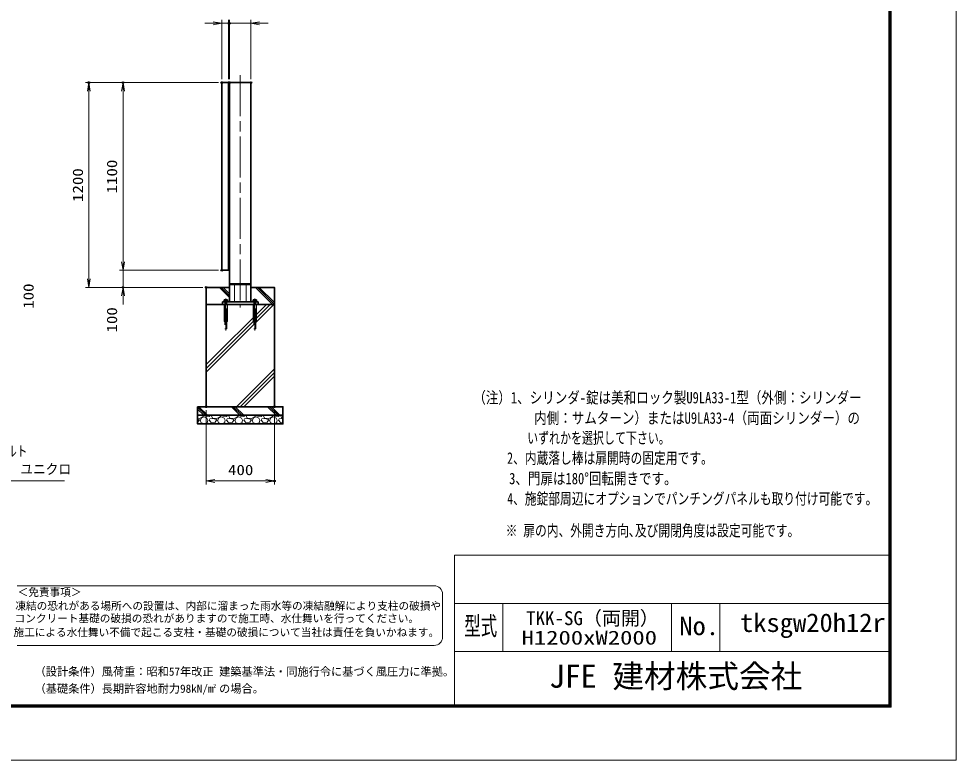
# Model space of a CAD drawing. Units: millimetres at full size. Extents: x -5940 to 5940, y -4200 to 4200.
# Drawn here: x 443 to 5940, y -4200 to 146 of the extents above; entities that cross this region are included whole.
import ezdxf
from ezdxf.enums import TextEntityAlignment as Align

# ---------------------------------------------------------------- set-up
doc = ezdxf.new("R2010")
doc.units = ezdxf.units.MM
doc.header["$LTSCALE"] = 20
doc.header["$PDMODE"] = 32
doc.header["$PDSIZE"] = 10
doc.linetypes.add('DASHED', pattern=[7.5, 6, -1.5])
doc.linetypes.add('USER1', pattern=[18, 12, -1.5, 3, -1.5])
for name, color, linetype, lineweight in [('0-0_D-TTL', 7, 'Continuous', 18), ('0-1_外形線', 7, 'Continuous', 35), ('0-2_隠れ線', 140, 'DASHED', 18), ('0-3_軸線', 200, 'USER1', 15), ('0-5_細線', 2, 'Continuous', 35), ('0-6_寸法線', 4, 'Continuous', 18), ('0-7_0', 7, 'Continuous', 18), ('0-E_ハッチング', 253, 'Continuous', 13), ('1-0_D-TTL-TXT', 7, 'Continuous', 18)]:
    doc.layers.add(name, color=color, linetype=linetype, lineweight=lineweight)
for name, color, linetype in [('0-8_Defpoints', 7, 'Continuous'), ('0-F_文字', 254, 'Continuous'), ('1-1_WAKU', 7, 'Continuous')]:
    doc.layers.add(name, color=color, linetype=linetype)
doc.styles.add('ＭＳ ゴシック', font='')
doc.styles.get('ＭＳ ゴシック').set_extended_font_data('MS Gothic')

# ---------------------------------------------------------------- blocks, each defined once
blk = doc.blocks.new('PROFSP005ACXU6')
at = {"layer": '0-1_外形線'}
for p, q in [((12, 166), (12, 0)), ((199.9, 103.9), (12, 103.9)), ((12, -166), (12, 0)), ((216, 0), (216, 180)), ((199.9, -103.9), (12, -103.9))]:
    blk.add_line(p, q, dxfattribs=at)
for points in [[(108, 207.8), (12, 207.8), (12, 166), (0, 166), (0, 0)], [(108, -207.8), (12, -207.8), (12, -166), (0, -166), (0, 0)], [(216, 180), (199.9, 207.8), (108, 207.8)], [(216, 0), (216, -180), (199.9, -207.8), (108, -207.8)]]:
    blk.add_lwpolyline(points, dxfattribs=at)
for centre, radius, start, end in [((124, 155.9), 92, 325.61587, 34.38413), ((-127.9, 0), 343.9, 342.41211, 17.58789), ((124, -155.9), 92, 325.61587, 34.38413)]:
    blk.add_arc(centre, radius, start, end, dxfattribs=at)
blk = doc.blocks.new('A$C7A822601')
at = {"layer": '0-7_0', "rotation": 90}
blk.add_blockref('PROFSP005ACXU6', (0, 0), dxfattribs=at)
blk = doc.blocks.new('_Open')
at = {"layer": '0-7_0'}
blk.add_line((-20, 3.333), (0, 0), dxfattribs=at)
blk.add_lwpolyline([(-20, -3.333), (0, 0), (-20, 0)], dxfattribs=at)
blk = doc.blocks.new('_DOTSMALL')
at = {"layer": '0-7_0'}
blk.add_line((-1.25, 0), (1.25, 0), dxfattribs=at)
blk = doc.blocks.new('S29')
at = {"layer": '0-6_寸法線'}
for points in [[(-13335920.1, 58455662.8), (-13349602.5, 58455662.8), (-13358268.8, 58474573.8), (-13358685.4, 58475482.9)], [(-13358117.3, 58474643.3), (-13358685.4, 58475482.9), (-13358420.3, 58474504.4)]]:
    blk.add_lwpolyline(points, dxfattribs=at)
at = {"layer": '0-6_寸法線', "color": 254, "style": 'ＭＳ ゴシック'}
for s, width, p in [('アンカ-ボルト', 0.75, (-13348342.5, 58458159.7)), ('M12×160\u3000ユニクロ', 0.9, (-13348534.5, 58456059.7))]:
    blk.add_text(s, height=1212, dxfattribs=dict(at, width=width)).set_placement(p, align=Align.BOTTOM_LEFT)

msp = doc.modelspace()

# ---------------------------------------------------------------- linework, layer by layer
at = {"layer": '0-0_D-TTL'}
for p, q in [((2998.29, -2997.86), (2998.29, -3874.71)), ((2998.29, -2997.86), (5544, -2997.86)), ((2998.29, -3280.71), (5544, -3280.71)), ((3281.14, -3280.71), (3281.14, -3563.57)), ((4271.14, -3280.71), (4271.14, -3563.57)), ((4554, -3280.71), (4554, -3563.57)), ((2998.29, -3563.57), (5544, -3563.57))]:
    msp.add_line(p, q, dxfattribs=at)
for points in [[(-5940, -4200), (5940, -4200), (5940, 4200), (-5940, 4200)], [(-5558.14, 3889.71), (5558.14, 3889.71), (5558.14, -3888.86), (-5558.14, -3888.86)], [(-5554.61, 3886.18), (5554.61, 3886.18), (5554.61, -3885.32), (-5554.61, -3885.32)], [(-5551.07, 3882.64), (5551.07, 3882.64), (5551.07, -3881.79), (-5551.07, -3881.79)], [(-5547.54, 3879.11), (5547.54, 3879.11), (5547.54, -3878.25), (-5547.54, -3878.25)], [(-5544, 3875.57), (5544, 3875.57), (5544, -3874.71), (-5544, -3874.71)]]:
    msp.add_lwpolyline(points, close=True, dxfattribs=at)
at = {"layer": '0-1_外形線'}
for p, q in [((1679.81, -228.48), (1679.81, -1512.48)), ((1679.81, -228.48), (1804.81, -228.48)), ((1804.81, -228.48), (1804.81, -1512.48)), ((1804.81, -1407.48), (1679.81, -1407.48)), ((1679.81, -1412.48), (1804.81, -1412.48)), ((1707.31, -1407.48), (1707.31, -1412.48)), ((1777.31, -1407.48), (1777.31, -1412.48)), ((1847.31, -1512.48), (1637.31, -1512.48)), ((1637.31, -1512.48), (1637.31, -1528.48)), ((1637.31, -1528.48), (1847.31, -1528.48)), ((1847.31, -1512.48), (1847.31, -1528.48))]:
    msp.add_line(p, q, dxfattribs=at)
for points in [[(1673.81, -228.48), (1633.81, -228.48), (1633.81, -1328.48), (1673.81, -1328.48)], [(1673.81, -293.48), (1679.81, -293.48), (1679.81, -243.48), (1673.81, -243.48)], [(1673.81, -1313.48), (1679.81, -1313.48), (1679.81, -1263.48), (1673.81, -1263.48)], [(1542.31, -1528.48), (1942.31, -1528.48), (1942.31, -2128.48), (1542.31, -2128.48)], [(1492.31, -2128.48), (1992.31, -2128.48), (1992.31, -2178.48), (1492.31, -2178.48)], [(1992.31, -2178.48), (1492.31, -2178.48), (1492.31, -2228.48), (1992.31, -2228.48)]]:
    msp.add_lwpolyline(points, close=True, dxfattribs=at)
msp.add_lwpolyline([(1679.81, -1428.48), (1542.31, -1428.48), (1542.31, -1528.48), (1942.31, -1528.48), (1942.31, -1428.48), (1804.81, -1428.48)], dxfattribs=at)
at = {"layer": '0-2_隠れ線'}
for p, q in [((1707.31, -1512.48), (1707.31, -1412.48)), ((1777.31, -1512.48), (1777.31, -1412.48)), ((1651.31, -1512.48), (1651.31, -1528.48)), ((1651.31, -1528.48), (1651.31, -1672.48)), ((1663.31, -1512.48), (1663.31, -1528.48)), ((1663.31, -1672.48), (1663.31, -1528.48)), ((1817.31, -1528.48), (1817.31, -1628.48)), ((1821.31, -1512.48), (1821.31, -1528.48)), ((1833.31, -1512.48), (1833.31, -1528.48)), ((1833.31, -1672.48), (1833.31, -1528.48)), ((1837.31, -1628.48), (1837.31, -1528.48)), ((1817.31, -1628.48), (1837.31, -1628.48)), ((1651.31, -1672.48), (1663.31, -1672.48))]:
    msp.add_line(p, q, dxfattribs=at)
for points in [[(1647.31, -1528.48), (1647.31, -1628.48), (1667.31, -1628.48), (1667.31, -1528.48)], [(1821.31, -1528.48), (1821.31, -1672.48), (1833.31, -1672.48)]]:
    msp.add_lwpolyline(points, dxfattribs=at)
at = {"layer": '0-3_軸線'}
for p, q in [((1742.31, -184.78), (1742.31, -1546.99)), ((1657.31, -1493.14), (1657.31, -1681.02)), ((1827.31, -1493.14), (1827.31, -1681.02))]:
    msp.add_line(p, q, dxfattribs=at)
at = {"layer": '0-6_寸法線'}
for p, q in [((1583.81, 118.85), (1533.81, 118.85)), ((1633.81, -208.48), (1633.81, 138.85)), ((1633.81, 118.85), (1673.81, 118.85)), ((1673.81, -208.48), (1673.81, 138.85)), ((1673.81, -208.48), (1673.81, 138.85)), ((1679.81, 118.85), (1673.81, 118.85)), ((1679.81, -208.48), (1679.81, 138.85)), ((1679.81, -208.48), (1679.81, 138.85)), ((1804.81, 118.85), (1679.81, 118.85)), ((1804.81, -208.48), (1804.81, 138.85)), ((1854.81, 118.85), (1904.81, 118.85)), ((1613.81, -228.48), (834.59, -228.48)), ((854.59, -1428.48), (854.59, -228.48)), ((1613.81, -228.48), (1034.59, -228.48)), ((1054.59, -1328.48), (1054.59, -228.48)), ((1054.59, -1278.48), (1054.59, -1228.48)), ((1613.81, -1328.48), (1034.59, -1328.48)), ((1613.81, -1328.48), (1034.59, -1328.48)), ((1054.59, -1328.48), (1054.59, -1428.48)), ((1522.31, -1428.48), (834.59, -1428.48)), ((1522.31, -1428.48), (1034.59, -1428.48)), ((1054.59, -1478.48), (1054.59, -1528.48)), ((1542.31, -2148.48), (1542.31, -2583.41)), ((1942.31, -2148.48), (1942.31, -2583.41)), ((1542.31, -2563.41), (1942.31, -2563.41))]:
    msp.add_line(p, q, dxfattribs=at)
at = {"layer": '0-8_Defpoints'}
for p in [(1673.81, 118.85), (1679.81, 118.85), (854.59, -228.48), (1054.59, -228.48), (1633.81, -228.48), (1633.81, -228.48), (1673.81, -228.48), (1679.81, -228.48), (1804.81, -228.48), (1633.81, -1328.48), (1054.59, -1428.48), (1542.31, -1428.48), (1542.31, -2128.48), (1942.31, -2128.48), (1942.31, -2563.41)]:
    msp.add_point(p, dxfattribs=at)
at = {"layer": '0-E_ハッチング'}
for p, q in [((1679.81, -1488.86), (1619.43, -1428.48)), ((1679.81, -1477.98), (1630.31, -1428.48)), ((1679.81, -1467.11), (1641.18, -1428.48)), ((1931.56, -1528.48), (1831.56, -1428.48)), ((1942.31, -1528.35), (1842.44, -1428.48)), ((1942.31, -1517.48), (1853.31, -1428.48)), ((1542.31, -1881.62), (1895.45, -1528.48)), ((1542.31, -1903.37), (1917.2, -1528.48)), ((1542.31, -1925.12), (1938.95, -1528.48)), ((1719.71, -2128.48), (1942.31, -1905.89)), ((1741.46, -2128.48), (1942.31, -1927.64)), ((1763.21, -2128.48), (1942.31, -1949.39)), ((1539.26, -2178.48), (1492.31, -2131.53)), ((1528.38, -2178.48), (1492.31, -2142.41)), ((1550.13, -2178.48), (1500.13, -2128.48)), ((1740.51, -2178.48), (1690.51, -2128.48)), ((1751.39, -2178.48), (1701.39, -2128.48)), ((1762.26, -2178.48), (1712.26, -2128.48)), ((1952.64, -2178.48), (1902.64, -2128.48)), ((1963.52, -2178.48), (1913.52, -2128.48)), ((1974.39, -2178.48), (1924.39, -2128.48)), ((1504.04, -2196.42), (1492.31, -2195.48)), ((1525.38, -2185.24), (1504.04, -2196.42)), ((1508.11, -2207.6), (1514.2, -2193.37)), ((1514.2, -2193.37), (1530.46, -2188.29)), ((1527.31, -2178.48), (1525.38, -2185.24)), ((1530.46, -2188.29), (1546.72, -2194.39)), ((1536.17, -2178.48), (1538.59, -2184.23)), ((1538.59, -2184.23), (1559.92, -2185.24)), ((1546.72, -2194.39), (1552.81, -2207.6)), ((1559.92, -2185.24), (1568.68, -2178.48)), ((1582.28, -2197.44), (1562.97, -2199.47)), ((1573.13, -2182.2), (1576.47, -2178.48)), ((1580.24, -2194.39), (1573.13, -2182.2)), ((1605.64, -2196.42), (1580.24, -2194.39)), ((1602.6, -2202.52), (1582.28, -2197.44)), ((1626.98, -2185.24), (1605.64, -2196.42)), ((1609.71, -2207.6), (1615.8, -2193.37)), ((1615.8, -2193.37), (1632.06, -2188.29)), ((1628.91, -2178.48), (1626.98, -2185.24)), ((1632.06, -2188.29), (1648.32, -2194.39)), ((1637.77, -2178.48), (1640.19, -2184.23)), ((1640.19, -2184.23), (1661.52, -2185.24)), ((1648.32, -2194.39), (1654.41, -2207.6)), ((1661.52, -2185.24), (1670.28, -2178.48)), ((1683.88, -2197.44), (1664.57, -2199.47)), ((1674.73, -2182.2), (1678.07, -2178.48)), ((1681.84, -2194.39), (1674.73, -2182.2)), ((1707.24, -2196.42), (1681.84, -2194.39)), ((1704.2, -2202.52), (1683.88, -2197.44)), ((1728.58, -2185.24), (1707.24, -2196.42)), ((1711.31, -2207.6), (1717.4, -2193.37)), ((1717.4, -2193.37), (1733.66, -2188.29)), ((1730.51, -2178.48), (1728.58, -2185.24)), ((1733.66, -2188.29), (1749.92, -2194.39)), ((1739.37, -2178.48), (1741.79, -2184.23)), ((1741.79, -2184.23), (1763.12, -2185.24)), ((1749.92, -2194.39), (1756.01, -2207.6)), ((1763.12, -2185.24), (1771.88, -2178.48)), ((1785.48, -2197.44), (1766.17, -2199.47)), ((1776.33, -2182.2), (1779.67, -2178.48)), ((1783.44, -2194.39), (1776.33, -2182.2)), ((1808.84, -2196.42), (1783.44, -2194.39)), ((1805.8, -2202.52), (1785.48, -2197.44)), ((1830.18, -2185.24), (1808.84, -2196.42)), ((1812.91, -2207.6), (1819, -2193.37)), ((1819, -2193.37), (1835.26, -2188.29)), ((1832.11, -2178.48), (1830.18, -2185.24)), ((1835.26, -2188.29), (1851.52, -2194.39)), ((1840.97, -2178.48), (1843.39, -2184.23)), ((1843.39, -2184.23), (1864.72, -2185.24)), ((1851.52, -2194.39), (1857.61, -2207.6)), ((1864.72, -2185.24), (1873.48, -2178.48)), ((1887.08, -2197.44), (1867.77, -2199.47)), ((1877.93, -2182.2), (1881.27, -2178.48)), ((1885.04, -2194.39), (1877.93, -2182.2)), ((1910.44, -2196.42), (1885.04, -2194.39)), ((1907.4, -2202.52), (1887.08, -2197.44)), ((1931.78, -2185.24), (1910.44, -2196.42)), ((1914.51, -2207.6), (1920.6, -2193.37)), ((1920.6, -2193.37), (1936.86, -2188.29)), ((1933.71, -2178.48), (1931.78, -2185.24)), ((1936.86, -2188.29), (1953.12, -2194.39)), ((1942.57, -2178.48), (1944.99, -2184.23)), ((1944.99, -2184.23), (1966.32, -2185.24)), ((1953.12, -2194.39), (1959.21, -2207.6)), ((1966.32, -2185.24), (1975.08, -2178.48)), ((1988.68, -2197.44), (1969.37, -2199.47)), ((1979.53, -2182.2), (1982.87, -2178.48)), ((1986.64, -2194.39), (1979.53, -2182.2)), ((1992.31, -2194.84), (1986.64, -2194.39)), ((1992.31, -2198.34), (1988.68, -2197.44)), ((1501, -2202.52), (1492.31, -2200.34)), ((1492.87, -2217.76), (1492.31, -2217.8)), ((1494.9, -2223.85), (1492.31, -2224.96)), ((1502.01, -2207.6), (1492.87, -2217.76)), ((1507.09, -2227.92), (1494.9, -2223.85)), ((1502.01, -2207.6), (1501, -2202.52)), ((1506.15, -2228.48), (1507.09, -2227.92)), ((1507.09, -2207.6), (1513.19, -2221.82)), ((1513.19, -2221.82), (1530.46, -2226.9)), ((1530.46, -2226.9), (1547.73, -2221.82)), ((1547.73, -2221.82), (1552.81, -2207.6)), ((1554.84, -2223.85), (1549.77, -2228.48)), ((1579.23, -2225.88), (1554.84, -2223.85)), ((1559.92, -2207.6), (1562.97, -2199.47)), ((1571.1, -2219.79), (1559.92, -2207.6)), ((1594.47, -2217.76), (1571.1, -2219.79)), ((1580.81, -2228.48), (1579.23, -2225.88)), ((1596.5, -2223.85), (1589.39, -2226.9)), ((1589.39, -2226.9), (1590.02, -2228.48)), ((1603.61, -2207.6), (1594.47, -2217.76)), ((1608.69, -2227.92), (1596.5, -2223.85)), ((1603.61, -2207.6), (1602.6, -2202.52)), ((1607.75, -2228.48), (1608.69, -2227.92)), ((1608.69, -2207.6), (1614.79, -2221.82)), ((1614.79, -2221.82), (1632.06, -2226.9)), ((1632.06, -2226.9), (1649.33, -2221.82)), ((1649.33, -2221.82), (1654.41, -2207.6)), ((1656.44, -2223.85), (1651.37, -2228.48)), ((1680.83, -2225.88), (1656.44, -2223.85)), ((1661.52, -2207.6), (1664.57, -2199.47)), ((1672.7, -2219.79), (1661.52, -2207.6)), ((1696.07, -2217.76), (1672.7, -2219.79)), ((1682.41, -2228.48), (1680.83, -2225.88)), ((1698.1, -2223.85), (1690.99, -2226.9)), ((1690.99, -2226.9), (1691.62, -2228.48)), ((1705.21, -2207.6), (1696.07, -2217.76)), ((1710.29, -2227.92), (1698.1, -2223.85)), ((1705.21, -2207.6), (1704.2, -2202.52)), ((1709.35, -2228.48), (1710.29, -2227.92)), ((1710.29, -2207.6), (1716.39, -2221.82)), ((1716.39, -2221.82), (1733.66, -2226.9)), ((1733.66, -2226.9), (1750.93, -2221.82)), ((1750.93, -2221.82), (1756.01, -2207.6)), ((1758.04, -2223.85), (1752.97, -2228.48)), ((1782.43, -2225.88), (1758.04, -2223.85)), ((1763.12, -2207.6), (1766.17, -2199.47)), ((1774.3, -2219.79), (1763.12, -2207.6)), ((1797.67, -2217.76), (1774.3, -2219.79)), ((1784.01, -2228.48), (1782.43, -2225.88)), ((1799.7, -2223.85), (1792.59, -2226.9)), ((1792.59, -2226.9), (1793.22, -2228.48)), ((1806.81, -2207.6), (1797.67, -2217.76)), ((1811.89, -2227.92), (1799.7, -2223.85)), ((1806.81, -2207.6), (1805.8, -2202.52)), ((1810.95, -2228.48), (1811.89, -2227.92)), ((1811.89, -2207.6), (1817.99, -2221.82)), ((1817.99, -2221.82), (1835.26, -2226.9)), ((1835.26, -2226.9), (1852.53, -2221.82)), ((1852.53, -2221.82), (1857.61, -2207.6)), ((1859.64, -2223.85), (1854.57, -2228.48)), ((1884.03, -2225.88), (1859.64, -2223.85)), ((1864.72, -2207.6), (1867.77, -2199.47)), ((1875.9, -2219.79), (1864.72, -2207.6)), ((1899.27, -2217.76), (1875.9, -2219.79)), ((1885.61, -2228.48), (1884.03, -2225.88)), ((1901.3, -2223.85), (1894.19, -2226.9)), ((1894.19, -2226.9), (1894.82, -2228.48)), ((1908.41, -2207.6), (1899.27, -2217.76)), ((1913.49, -2227.92), (1901.3, -2223.85)), ((1908.41, -2207.6), (1907.4, -2202.52)), ((1912.55, -2228.48), (1913.49, -2227.92)), ((1913.49, -2207.6), (1919.59, -2221.82)), ((1919.59, -2221.82), (1936.86, -2226.9)), ((1936.86, -2226.9), (1954.13, -2221.82)), ((1954.13, -2221.82), (1959.21, -2207.6)), ((1961.24, -2223.85), (1956.17, -2228.48)), ((1985.63, -2225.88), (1961.24, -2223.85)), ((1966.32, -2207.6), (1969.37, -2199.47)), ((1977.5, -2219.79), (1966.32, -2207.6)), ((1992.31, -2218.5), (1977.5, -2219.79)), ((1987.21, -2228.48), (1985.63, -2225.88))]:
    msp.add_line(p, q, dxfattribs=at)
at = {"layer": '1-0_D-TTL-TXT', "color": 2}
for p, q in [((2878.63, -3177.42), (433.08, -3177.42)), ((2928.63, -3477.42), (2928.63, -3227.42)), ((433.08, -3527.42), (2878.63, -3527.42))]:
    msp.add_line(p, q, dxfattribs=at)
for centre, start, end in [((2878.63, -3227.42), 0, 90), ((2878.63, -3477.42), 270, 0)]:
    msp.add_arc(centre, 50, start, end, dxfattribs=at)

# ---------------------------------------------------------------- block references
at = {"layer": '0-5_細線', "xscale": 0.05, "yscale": 0.05}
for p in [(1657.31, -1512.48), (1827.31, -1512.48)]:
    msp.add_blockref('A$C7A822601', p, dxfattribs=at)
at = {"layer": '0-6_寸法線'}
for name, p, xscale, yscale in [('_Open', (1633.81, 118.85), 2.5, 2.5), ('_DOTSMALL', (1673.81, 118.85), 2.5, 2.5), ('_DOTSMALL', (1679.81, 118.85), 2.5, 2.5), ('S29', (667507.99, -2925345.27), 0.05, 0.05), ('_Open', (1942.31, -2563.41), 2.5, 2.5)]:
    msp.add_blockref(name, p, dxfattribs=dict(at, xscale=xscale, yscale=yscale))
at = {"layer": '0-6_寸法線', "xscale": 2.5, "yscale": 2.5}
for name, p, rotation in [('_DOTSMALL', (1673.81, 118.85), 180), ('_DOTSMALL', (1679.81, 118.85), 180), ('_Open', (1804.81, 118.85), 180), ('_Open', (854.59, -228.48), 90), ('_Open', (1054.59, -228.48), 90), ('_Open', (1054.59, -1328.48), 270), ('_Open', (1054.59, -1328.48), 270), ('_Open', (854.59, -1428.48), 270), ('_Open', (1054.59, -1428.48), 90), ('_Open', (1542.31, -2563.41), 180)]:
    msp.add_blockref(name, p, dxfattribs=dict(at, rotation=rotation))

# ---------------------------------------------------------------- texts
at = {"layer": '0-6_寸法線', "color": 254, "style": 'ＭＳ ゴシック', "width": 1.2}
for s, p in [('1100', (1038.25, -878.08)), ('1200', (838.25, -928.08)), ('100', (548.77, -1554.08)), ('100', (1038.25, -1693.16))]:
    msp.add_text(s, height=60.56, rotation=90, dxfattribs=at).set_placement(p, align=Align.BOTTOM_LEFT)
msp.add_text('400', height=60.56, dxfattribs=at).set_placement((1670.31, -2547.07), align=Align.BOTTOM_LEFT)
at = {"layer": '0-F_文字', "style": 'ＭＳ ゴシック'}
for s, width, p in [('（注）1、シリンダ-錠は美和ロック製U9LA33-1型（外側：シリンダー', 0.8, (3108.27, -2128.6)), ('\u3000       内側：サムターン）またはU9LA33-4（両面シリンダー）の', 0.8, (3135.15, -2248.06)), ('\u3000\u3000     いずれかを選択して下さい。', 0.7, (3135.15, -2364.83)), ('     2、内蔵落し棒は扉開時の固定用です。', 0.75, (3135.15, -2482.77)), ('     3、門扉は180°回転開きです。', 0.8, (3135.15, -2602.77)), ('     4、施錠部周辺にオプションでパンチングパネルも取り付け可能です。', 0.75, (3135.15, -2720.71)), ('※ 扉の内、外開き方向､及び開閉角度は設定可能です｡', 0.75, (3298.09, -2907.75))]:
    msp.add_text(s, height=67.35, dxfattribs=dict(at, width=width)).set_placement(p, align=Align.BOTTOM_LEFT)
at = {"layer": '1-0_D-TTL-TXT', "style": 'ＭＳ ゴシック'}
for s, height, p in [('＜免責事項＞ \u3000\u3000', 45.75, (436.78, -3251.6)), ('凍結の恐れがある場所への設置は、内部に溜まった雨水等の凍結融解により支柱の破損や', 45.75, (423.26, -3332.09)), ('コンクリート基礎の破損の恐れがありますので施工時、水仕舞いを行ってください。', 45.75, (419.15, -3405.52)), ('施工による水仕舞い不備で起こる支柱・基礎の破損について当社は責任を負いかねます。 ', 45.75, (412.16, -3487.01)), ('JFE 建材株式会社', 136.1, (3553.22, -3816.03)), ('（設計条件）風荷重：昭和57年改正 建築基準法・同施行令に基づく風圧力に準拠。', 48.09, (536.29, -3719.1)), ('（基礎条件）長期許容地耐力98kN/m の場合。', 48.09, (536.29, -3819.1)), ('2', 24.05, (1581.7, -3783.3))]:
    msp.add_text(s, height=height, dxfattribs=at).set_placement(p, align=Align.BOTTOM_LEFT)
for s, height, width, p in [('型式', 108.9, 0.65, (3055.23, -3499.65)), ('tksgw20h12r', 108.8, 1.05, (4671.86, -3480.79)), ('No.', 108.8, 1.05, (4316.4, -3499.65))]:
    msp.add_text(s, height=height, dxfattribs=dict(at, width=width)).set_placement(p, align=Align.BOTTOM_LEFT)
at = {"layer": '1-1_WAKU', "style": 'ＭＳ ゴシック'}
msp.add_text('TKK-SG（両開）', height=81.64, dxfattribs=at).set_placement((3417.9, -3432.67), align=Align.BOTTOM_LEFT)
at = {"layer": '1-1_WAKU', "style": 'ＭＳ ゴシック', "width": 1.3}
msp.add_text('H1200xW2000', height=81.64, dxfattribs=at).set_placement((3391.46, -3546.87), align=Align.BOTTOM_LEFT)

doc.saveas('drawing.dxf')
